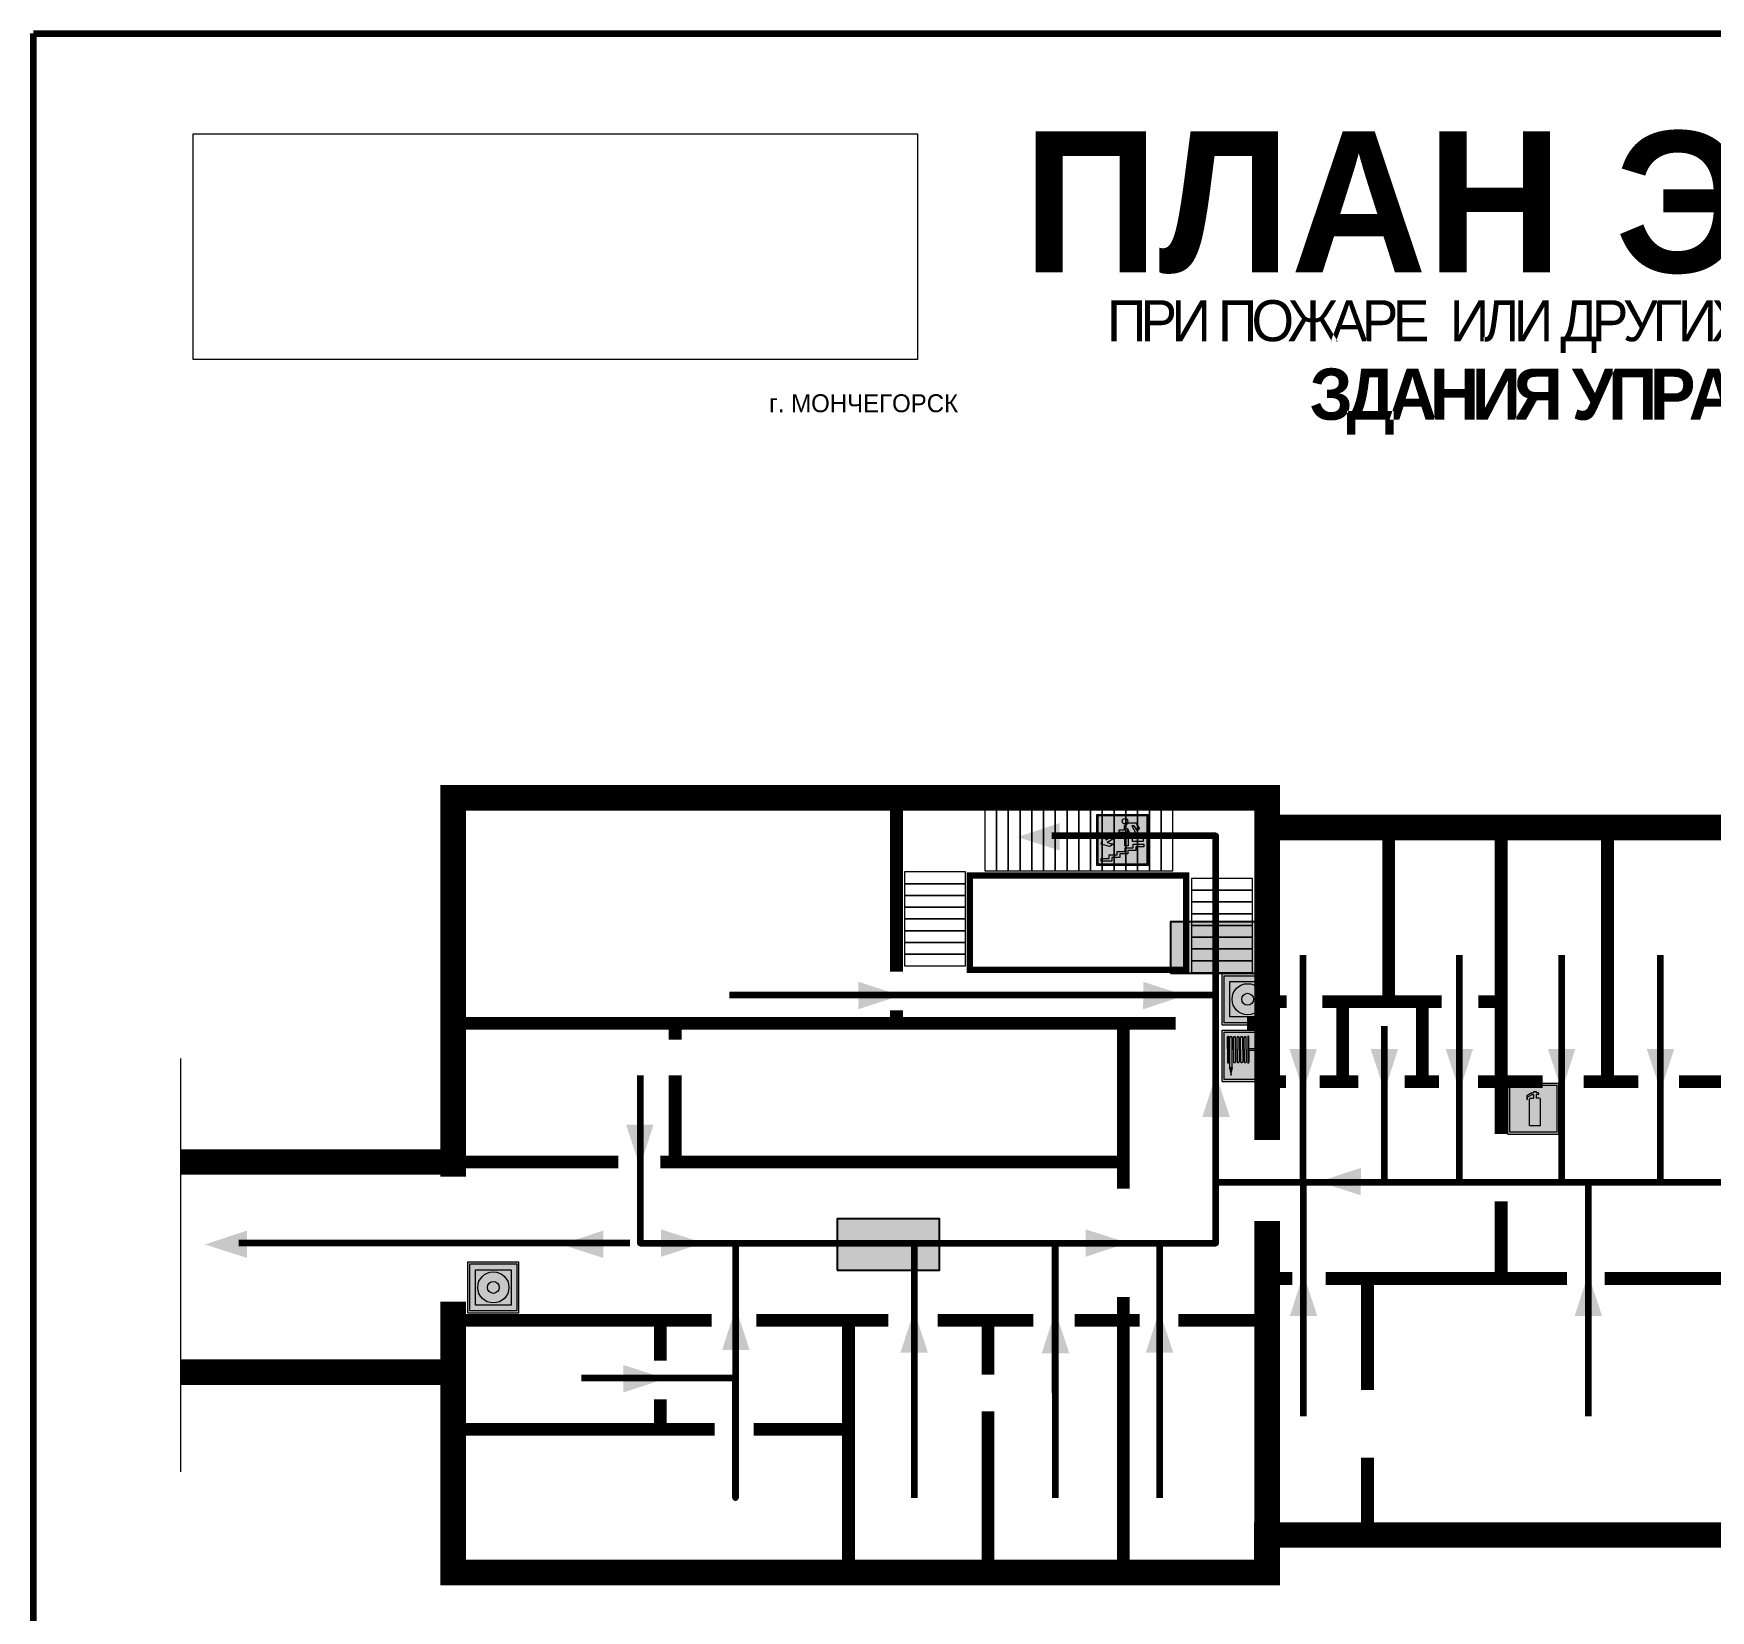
# Model space of a CAD drawing. Header units: millimetres. Extents: x 13810 to 67229, y 12374 to 21950.
# Drawn here: x 17296.7 to 17558.6, y 20422.3 to 20668.6 of the extents above; entities that cross this region are included whole.
import ezdxf

# ---------------------------------------------------------------- set-up
doc = ezdxf.new("R2010")
doc.units = ezdxf.units.MM
doc.layers.add('План_Штампы', color=7, linetype='Continuous')
doc.styles.add('обычный', font='arial.ttf')
picture_1 = doc.add_image_def('image1.jpg', size_in_pixel=(337, 105))

# ---------------------------------------------------------------- blocks, each defined once
blk = doc.blocks.new('A$C7B4425F7')
at = {"true_color": 0xffffff}
blk.add_hatch(color=7, dxfattribs=at).paths.add_polyline_path([(0, 0), (-16, 0), (-16, -8), (0, -8)])
h = blk.add_hatch(color=126)
h.paths.add_polyline_path([(-0.2, -0.2), (-15.8, -0.2), (-15.8, -7.8), (-0.2, -7.8)])
h.paths.add_polyline_path([(-11.76, -2.03), (-11.76, -3.66), (-11.17, -3.66, -0.568275), (-11.17, -6.18), (-12.58, -6.18), (-12.58, -2.03)], flags=16)
h.paths.add_polyline_path([(-13.33, -4.12, -0.495768), (-13.59, -6.18), (-15.03, -6.18), (-15.03, -2.03), (-13.59, -2.03, -0.487973)], flags=16)
h.paths.add_polyline_path([(-10.25, -2.03), (-9.48, -2.03), (-9.48, -6.18), (-10.25, -6.18)], flags=16)
h.paths.add_polyline_path([(-13.84, -3.69), (-14.24, -3.69), (-14.24, -3.03), (-13.9, -3.03, -0.692621)], flags=0)
h.paths.add_polyline_path([(-9.15, -2.03), (-8.4, -2.03), (-8.04, -3.07), (-7.68, -2.03), (-6.93, -2.03), (-7.64, -4.1), (-6.93, -6.18), (-7.68, -6.18), (-8.04, -5.14), (-8.4, -6.18), (-9.15, -6.18), (-8.44, -4.1)], flags=16)
h.paths.add_polyline_path([(-11.76, -4.46), (-11.42, -4.46, -0.692621), (-11.36, -5.12), (-11.76, -5.12)], flags=0)
h.paths.add_polyline_path([(-13.9, -5.2), (-14.24, -5.2), (-14.24, -4.55), (-13.84, -4.55, -0.708038)], flags=0)
edge = h.paths.add_edge_path(flags=16)
edge.add_ellipse((-5.51, -4.08), major_axis=(0, 2.05), ratio=0.586184, start_angle=0, end_angle=360)
edge = h.paths.add_edge_path(flags=0)
edge.add_ellipse((-5.51, -4.08), major_axis=(0, 1.14), ratio=0.454828, start_angle=0, end_angle=360)
h.paths.add_polyline_path([(-4.13, -4.96, 0.377264), (-3.48, -4.52, 0.0555), (-3.16, -2.03), (-1.66, -2.03), (-1.66, -4.96), (-0.96, -4.96), (-0.96, -7.01), (-1.75, -7.01), (-1.75, -6.18), (-3.3, -6.18), (-3.3, -7.02), (-4.13, -7.02)], flags=16)
h.paths.add_polyline_path([(-2.73, -2.91), (-2.28, -2.91), (-2.28, -4.96), (-3.05, -4.96, 0.079136)], flags=0)
at = {"color": 126}
blk.add_lwpolyline([(-16, -8), (0, -8), (0, 0), (-16, 0)], close=True, dxfattribs=at)
blk = doc.blocks.new('A$C54414219')
at = {"true_color": 0xffffff}
h = blk.add_hatch(color=7, dxfattribs=at)
h.paths.add_polyline_path([(2.39, -9.45), (2.39, -18.3), (11.23, -18.3), (11.23, -9.45)], flags=0)
h.paths.add_polyline_path([(10.71, -13.87, -1), (2.92, -13.87, -1)], flags=0)
h.paths.add_polyline_path([(8.3, -13.87, -1), (5.33, -13.87, -1)], flags=0)
h.paths.add_polyline_path([(0.41, -7.47), (0.41, -20.27), (13.21, -20.27), (13.21, -7.47)])
h.paths.add_polyline_path([(0.92, -19.77), (12.71, -19.77), (12.71, -7.98), (0.92, -7.98)], flags=16)
h.paths.add_polyline_path([(11.23, -9.45), (11.23, -18.3), (2.39, -18.3), (2.39, -9.45)], flags=0)
at = {"lineweight": 5}
h = blk.add_hatch(color=242, dxfattribs=at)
h.paths.add_polyline_path([(12.71, -7.98), (0.92, -7.98), (0.92, -19.77), (12.71, -19.77)])
h.paths.add_polyline_path([(11.23, -18.3), (2.39, -18.3), (2.39, -9.45), (11.23, -9.45)], flags=16)
h.paths.add_polyline_path([(10.71, -13.87, -1), (2.92, -13.87, -1)], flags=0)
h.paths.add_polyline_path([(8.3, -13.87, -1), (5.33, -13.87, -1)], flags=0)
at = {"true_color": 0xffffff}
h = blk.add_hatch(color=7, dxfattribs=at)
h.paths.add_polyline_path([(2.39, -9.45), (2.39, -18.3), (11.23, -18.3), (11.23, -9.45)])
h.paths.add_polyline_path([(10.71, -13.87, -1), (2.92, -13.87, -1)], flags=16)
h.paths.add_polyline_path([(8.3, -13.87, -1), (5.33, -13.87, -1)], flags=0)
at = {"lineweight": 5}
h = blk.add_hatch(color=242, dxfattribs=at)
h.paths.add_polyline_path([(2.92, -13.87, 1), (10.71, -13.87, 1)])
h.paths.add_polyline_path([(8.3, -13.87, -1), (5.33, -13.87, -1)], flags=16)
at = {"color": 242, "lineweight": 5}
for p, q in [((0.41, -20.27), (0.41, -7.47)), ((0.41, -7.47), (13.21, -7.47)), ((0.41, -7.47), (13.21, -7.47)), ((13.21, -20.27), (13.21, -7.47)), ((0.41, -20.27), (13.21, -20.27))]:
    blk.add_line(p, q, dxfattribs=at)
for points in [[(0.92, -7.98), (12.71, -7.98), (12.71, -19.77), (0.92, -19.77)], [(2.39, -9.45), (11.23, -9.45), (11.23, -18.3), (2.39, -18.3)]]:
    blk.add_lwpolyline(points, close=True, dxfattribs=at)
for radius in [3.89, 1.49]:
    blk.add_circle((6.81, -13.87), radius, dxfattribs=at)
blk = doc.blocks.new('вниз 3')
at = {"lineweight": 0, "true_color": 0xffffff}
h = blk.add_hatch(color=7, dxfattribs=at)
h.dxf.hatch_style = 1
h.paths.add_polyline_path([(40997.5, -4475.69), (40997.25, -4475.28), (40995.76, -4476.15), (40995.97, -4475.23), (40995.39, -4475.56), (40995.05, -4476.83), (40996.33, -4477.17), (40996.91, -4476.83), (40996, -4476.55)], flags=0)
h.paths.add_polyline_path([(40999.81, -4473.95), (41000.22, -4473.95), (41000.64, -4474.67), (41001.03, -4474.43), (41000.46, -4473.49), (41000.42, -4473.49), (40999.43, -4473.49), (40998.68, -4473.92), (40998.68, -4474.57), (40997.88, -4474.57), (40997.88, -4475), (40999.14, -4475), (40999.14, -4474.43), (40999.14, -4474.38), (40999.59, -4475.15), (40998.72, -4475.67), (40998.72, -4477.06), (40999.24, -4477.06), (40999.24, -4475.96), (40999.95, -4475.56), (40999.95, -4476.43), (41001.61, -4476.43), (41001.61, -4475.88), (41000.47, -4475.88), (41000.47, -4475.12)], flags=0)
h.paths.add_polyline_path([(40999.2, -4473.24, 1), (40998.35, -4473.24, 1)], flags=0)
h.paths.add_polyline_path([(41000.46, -4477.26), (41001.69, -4477.26), (41001.69, -4476.84), (41000.03, -4476.84), (41000.03, -4477.39), (40998.78, -4477.39), (40998.78, -4477.95), (40997.53, -4477.95), (40997.53, -4478.5), (40996.29, -4478.5), (40996.29, -4479.06), (40995.05, -4479.06), (40995.05, -4479.48), (40995.29, -4479.48), (40996.72, -4479.48), (40996.72, -4478.92), (40997.97, -4478.92), (40997.97, -4478.36), (40999.2, -4478.36), (40999.2, -4477.81), (41000.46, -4477.81)], flags=0)
h.paths.add_polyline_path([(41002.37, -4472.17), (40994.37, -4472.17), (40994.37, -4480.17), (41002.37, -4480.17)])
h.paths.add_polyline_path([(41002.16, -4479.96), (40994.57, -4479.96), (40994.57, -4472.37), (41002.16, -4472.37)], flags=16)
h.paths.add_polyline_path([(41001.61, -4475.88), (41001.61, -4476.43), (40999.95, -4476.43), (40999.95, -4475.56), (40999.24, -4475.96), (40999.24, -4477.06), (40998.72, -4477.06), (40998.72, -4475.67), (40999.59, -4475.15), (40999.14, -4474.38), (40999.14, -4474.43), (40999.14, -4475), (40997.88, -4475), (40997.88, -4474.57), (40998.68, -4474.57), (40998.68, -4473.92), (40999.43, -4473.49), (41000.42, -4473.49), (41000.46, -4473.49), (41001.03, -4474.43), (41000.64, -4474.67), (41000.22, -4473.95), (40999.81, -4473.95), (41000.47, -4475.12), (41000.47, -4475.88)], flags=0)
h.paths.add_polyline_path([(41001.69, -4476.84), (41001.69, -4477.26), (41000.46, -4477.26), (41000.46, -4477.81), (40999.2, -4477.81), (40999.2, -4478.36), (40997.97, -4478.36), (40997.97, -4478.92), (40996.72, -4478.92), (40996.72, -4479.48), (40995.05, -4479.48), (40995.05, -4479.06), (40996.29, -4479.06), (40996.29, -4478.5), (40997.53, -4478.5), (40997.53, -4477.95), (40998.78, -4477.95), (40998.78, -4477.39), (41000.03, -4477.39), (41000.03, -4476.84)], flags=0)
h.paths.add_polyline_path([(40998.35, -4473.24, -1), (40999.2, -4473.24, -1)], flags=0)
h.paths.add_polyline_path([(40997.5, -4475.69), (40996, -4476.55), (40996.91, -4476.83), (40996.33, -4477.17), (40995.05, -4476.83), (40995.39, -4475.56), (40995.97, -4475.23), (40995.76, -4476.15), (40997.25, -4475.28)], flags=0)
at = {"lineweight": 0}
h = blk.add_hatch(color=126, dxfattribs=at)
h.dxf.hatch_style = 1
h.paths.add_polyline_path([(41002.16, -4472.37), (40994.57, -4472.37), (40994.57, -4479.96), (41002.16, -4479.96)])
h.paths.add_polyline_path([(40995.97, -4475.23), (40995.76, -4476.15), (40997.25, -4475.28), (40997.5, -4475.69), (40996, -4476.55), (40996.91, -4476.83), (40996.33, -4477.17), (40995.05, -4476.83), (40995.39, -4475.56)], flags=16)
h.paths.add_polyline_path([(40997.88, -4474.57), (40998.68, -4474.57), (40998.68, -4473.92), (40999.43, -4473.49), (41000.42, -4473.49), (41000.46, -4473.49), (41001.03, -4474.43), (41000.64, -4474.67), (41000.22, -4473.95), (40999.81, -4473.95), (41000.47, -4475.12), (41000.47, -4475.88), (41001.61, -4475.88), (41001.61, -4476.43), (40999.95, -4476.43), (40999.95, -4475.56), (40999.24, -4475.96), (40999.24, -4477.06), (40998.72, -4477.06), (40998.72, -4475.67), (40999.59, -4475.15), (40999.14, -4474.38), (40999.14, -4474.43), (40999.14, -4475), (40997.88, -4475)], flags=16)
h.paths.add_polyline_path([(40998.35, -4473.24, -1), (40999.2, -4473.24, -1)], flags=16)
h.paths.add_polyline_path([(40997.53, -4477.95), (40998.78, -4477.95), (40998.78, -4477.39), (41000.03, -4477.39), (41000.03, -4476.84), (41001.69, -4476.84), (41001.69, -4477.26), (41000.46, -4477.26), (41000.46, -4477.81), (40999.2, -4477.81), (40999.2, -4478.36), (40997.97, -4478.36), (40997.97, -4478.92), (40996.72, -4478.92), (40996.72, -4479.48), (40995.05, -4479.48), (40995.05, -4479.06), (40996.29, -4479.06), (40996.29, -4478.5), (40997.53, -4478.5)], flags=16)
at = {"lineweight": 0, "true_color": 0xffffff}
h = blk.add_hatch(color=7, dxfattribs=at)
h.dxf.hatch_style = 1
h.paths.add_polyline_path([(40999.2, -4473.24, 1), (40998.35, -4473.24, 1)])
h.paths.add_polyline_path([(40999.81, -4473.95), (41000.22, -4473.95), (41000.64, -4474.67), (41001.03, -4474.43), (41000.46, -4473.49), (41000.42, -4473.49), (40999.43, -4473.49), (40998.68, -4473.92), (40998.68, -4474.57), (40997.88, -4474.57), (40997.88, -4475), (40999.14, -4475), (40999.14, -4474.43), (40999.14, -4474.38), (40999.59, -4475.15), (40998.72, -4475.67), (40998.72, -4477.06), (40999.24, -4477.06), (40999.24, -4475.96), (40999.95, -4475.56), (40999.95, -4476.43), (41001.61, -4476.43), (41001.61, -4475.88), (41000.47, -4475.88), (41000.47, -4475.12)])
h.paths.add_polyline_path([(40999.2, -4477.81), (41000.46, -4477.81), (41000.46, -4477.26), (41001.69, -4477.26), (41001.69, -4476.84), (41000.03, -4476.84), (41000.03, -4477.39), (40998.78, -4477.39), (40998.78, -4477.95), (40997.53, -4477.95), (40997.53, -4478.5), (40996.29, -4478.5), (40996.29, -4479.06), (40995.05, -4479.06), (40995.05, -4479.48), (40995.29, -4479.48), (40996.72, -4479.48), (40996.72, -4478.92), (40997.97, -4478.92), (40997.97, -4478.36), (40999.2, -4478.36)])
h.paths.add_polyline_path([(40997.5, -4475.69), (40997.25, -4475.28), (40995.76, -4476.15), (40995.97, -4475.23), (40995.39, -4475.56), (40995.05, -4476.83), (40996.33, -4477.17), (40996.91, -4476.83), (40996, -4476.55)])
at = {"color": 126, "lineweight": 0}
for points in [[(40994.37, -4472.17), (41002.37, -4472.17), (41002.37, -4480.17), (40994.37, -4480.17)], [(40994.57, -4472.37), (41002.16, -4472.37), (41002.16, -4479.96), (40994.57, -4479.96)]]:
    blk.add_lwpolyline(points, close=True, dxfattribs=at)
for points in [[(40995.05, -4476.83), (40995.39, -4475.56), (40995.97, -4475.23), (40995.76, -4476.15), (40997.25, -4475.28), (40997.5, -4475.69), (40996, -4476.55), (40996.91, -4476.83), (40996.33, -4477.17), (40995.05, -4476.83)], [(40999.14, -4474.43), (40999.14, -4475), (40997.88, -4475), (40997.88, -4474.57), (40998.68, -4474.57), (40998.68, -4473.92), (40999.43, -4473.49), (41000.42, -4473.49), (41000.46, -4473.49), (41001.03, -4474.43), (41000.64, -4474.67), (41000.22, -4473.95), (40999.81, -4473.95), (41000.47, -4475.12), (41000.47, -4475.88), (41001.61, -4475.88), (41001.61, -4476.43), (40999.95, -4476.43), (40999.95, -4475.56), (40999.24, -4475.96), (40999.24, -4477.06), (40998.72, -4477.06), (40998.72, -4475.67), (40999.59, -4475.15), (40999.14, -4474.38), (40999.14, -4474.43)], [(40995.29, -4479.48), (40995.05, -4479.48), (40995.05, -4479.06), (40996.29, -4479.06), (40996.29, -4478.5), (40997.53, -4478.5), (40997.53, -4477.95), (40998.78, -4477.95), (40998.78, -4477.39), (41000.03, -4477.39), (41000.03, -4476.84), (41001.69, -4476.84), (41001.69, -4477.26), (41000.46, -4477.26), (41000.46, -4477.81), (40999.2, -4477.81), (40999.2, -4478.36), (40997.97, -4478.36), (40997.97, -4478.92), (40996.72, -4478.92), (40996.72, -4479.48), (40995.05, -4479.48)]]:
    blk.add_lwpolyline(points, dxfattribs=at)
blk.add_circle((40998.77, -4473.24), 0.426, dxfattribs=at)
blk = doc.blocks.new('A$C32E8229D')
at = {"true_color": 0xffffff}
blk.add_hatch(color=7, dxfattribs=at).paths.add_polyline_path([(0, 0), (0, -8), (16, -8), (16, 0)])
h = blk.add_hatch(color=126)
h.paths.add_polyline_path([(0.2, -0.2), (15.8, -0.2), (15.8, -7.8), (0.2, -7.8)])
h.paths.add_polyline_path([(13.49, -2.05), (12.08, -2.05), (11.37, -2.63, 0.162397), (11.29, -2.84), (11.29, -3.63), (10.35, -3.63), (10.35, -4.05), (11.68, -4.05), (11.68, -3.48), (12.26, -4.28), (11.29, -5.1), (11.29, -6.78), (11.85, -6.78), (11.85, -5.44), (12.8, -4.64), (12.8, -5.94), (14.46, -5.94), (14.46, -5.39), (13.45, -5.39), (13.45, -3.97), (12.46, -2.59), (13.15, -2.59), (13.69, -3.34), (14.18, -3)], flags=16)
h.paths.add_polyline_path([(10.74, -1.82, 1), (11.8, -1.82, 1)], flags=16)
h.paths.add_polyline_path([(9.39, -3.59), (5.99, -3.59), (6.56, -3.03), (5.91, -3.03), (5.1, -3.83), (5.91, -4.64), (6.56, -4.64), (5.99, -4.09), (9.39, -4.09)], flags=16)
h.paths.add_polyline_path([(4.29, -1.08), (1.72, -1.08), (1.72, -6.6), (4.29, -6.6)], flags=16)
at = {"color": 126}
blk.add_lwpolyline([(16, -8), (0, -8), (0, 0), (16, 0)], close=True, dxfattribs=at)
blk = doc.blocks.new('A$C37112FD5')
at = {"true_color": 0xf5f5ff}
h = blk.add_hatch(color=7, dxfattribs=at)
h.dxf.hatch_style = 1
h.paths.add_polyline_path([(12.8, -7.4), (0, -7.4), (0, -20.2), (12.8, -20.2)])
h.paths.add_polyline_path([(12.29, -7.91), (12.29, -19.69), (0.51, -19.69), (0.51, -7.91)], flags=16)
h.paths.add_polyline_path([(4.98, -9.04, -0.42597), (5.17, -9.22), (5.17, -12.25), (5.17, -15.29, -0.432244), (4.98, -15.47), (4.83, -15.47, -0.42597), (4.64, -15.29), (4.64, -12.25), (4.64, -9.22, -0.432244), (4.83, -9.04)], flags=0)
h.paths.add_polyline_path([(4.28, -9.22), (4.28, -12.25), (4.28, -15.29, -0.432244), (4.09, -15.47), (3.94, -15.47, -0.42597), (3.75, -15.29), (3.75, -12.25), (3.75, -9.22, -0.432244), (3.94, -9.04), (4.09, -9.04, -0.42597)], flags=0)
h.paths.add_polyline_path([(5.72, -9.04), (5.87, -9.04, -0.42597), (6.06, -9.22), (6.06, -12.25), (6.06, -15.29, -0.432244), (5.87, -15.47), (5.72, -15.47, -0.42597), (5.53, -15.29), (5.53, -12.25), (5.53, -9.22, -0.432244)], flags=0)
h.paths.add_polyline_path([(6.42, -8.9), (6.5, -8.9, -0.42597), (6.69, -9.08), (6.69, -12.03), (8.21, -12.03, -15.824349), (8.21, -12.47), (6.69, -12.47), (6.69, -15.42, -0.432244), (6.5, -15.6), (6.42, -15.6)], flags=0)
h.paths.add_polyline_path([(3.39, -9.22), (3.39, -12.25), (3.39, -15.29, -0.432244), (3.2, -15.47), (3.05, -15.47, -0.42597), (2.85, -15.29), (2.85, -12.25), (2.85, -9.22, -0.432244), (3.05, -9.04), (3.2, -9.04, -0.42597)], flags=0)
h.paths.add_polyline_path([(2.5, -9.22), (2.5, -16.71), (1.96, -16.71), (1.96, -9.22, -0.432244), (2.15, -9.04), (2.31, -9.04, -0.42597)], flags=0)
h.paths.add_polyline_path([(1.61, -8.9), (1.61, -15.6), (1.57, -15.6, -0.42597), (1.37, -15.42), (1.37, -12.03), (1.37, -9.09, -0.432244), (1.57, -8.9)], flags=0)
h.paths.add_polyline_path([(9.76, -10.81), (9.76, -12.03), (8.49, -12.03, -0.336371)], flags=0)
h.paths.add_polyline_path([(8.49, -12.47), (9.76, -12.47), (9.76, -13.7, -0.336371)], flags=0)
h.paths.add_polyline_path([(10.11, -10.81, -0.336371), (11.38, -12.03), (10.11, -12.03)], flags=0)
h.paths.add_polyline_path([(10.11, -12.47), (11.38, -12.47, -0.336371), (10.11, -13.7)], flags=0)
h.paths.add_polyline_path([(2.5, -16.84), (2.5, -17.05), (1.97, -17.05), (1.97, -16.84)], flags=0)
h.paths.add_polyline_path([(2.5, -17.24, -0.033778), (2.24, -18.6, -0.033778), (1.97, -17.24)], flags=0)
h = blk.add_hatch(color=242)
h.dxf.hatch_style = 1
h.paths.add_polyline_path([(12.29, -7.91), (0.51, -7.91), (0.51, -19.69), (12.29, -19.69)])
h.paths.add_polyline_path([(6.42, -15.6), (6.42, -8.9), (6.5, -8.9, -0.42597), (6.69, -9.08), (6.69, -12.03), (8.21, -12.03, -15.824349), (8.21, -12.47), (6.69, -12.47), (6.69, -15.42, -0.432244), (6.5, -15.6)], flags=16)
h.paths.add_polyline_path([(5.87, -15.47), (5.72, -15.47, -0.42597), (5.53, -15.29), (5.53, -12.25), (5.53, -9.22, -0.432244), (5.72, -9.04), (5.87, -9.04, -0.42597), (6.06, -9.22), (6.06, -12.25), (6.06, -15.29, -0.432244)], flags=16)
h.paths.add_polyline_path([(4.98, -15.47), (4.83, -15.47, -0.42597), (4.64, -15.29), (4.64, -12.25), (4.64, -9.22, -0.432244), (4.83, -9.04), (4.98, -9.04, -0.42597), (5.17, -9.22), (5.17, -12.25), (5.17, -15.29, -0.432244)], flags=16)
h.paths.add_polyline_path([(4.09, -15.47), (3.94, -15.47, -0.42597), (3.75, -15.29), (3.75, -12.25), (3.75, -9.22, -0.432244), (3.94, -9.04), (4.09, -9.04, -0.42597), (4.28, -9.22), (4.28, -12.25), (4.28, -15.29, -0.432244)], flags=16)
h.paths.add_polyline_path([(3.2, -15.47), (3.05, -15.47, -0.42597), (2.85, -15.29), (2.85, -12.25), (2.85, -9.22, -0.432244), (3.05, -9.04), (3.2, -9.04, -0.42597), (3.39, -9.22), (3.39, -12.25), (3.39, -15.29, -0.432244)], flags=16)
h.paths.add_polyline_path([(2.5, -17.05), (1.97, -17.05), (1.97, -16.84), (2.5, -16.84)], flags=16)
h.paths.add_polyline_path([(2.5, -17.24, -0.033778), (2.24, -18.6, -0.033778), (1.97, -17.24)], flags=16)
h.paths.add_polyline_path([(2.5, -16.71), (1.96, -16.71), (1.96, -9.22, -0.432244), (2.15, -9.04), (2.31, -9.04, -0.42597), (2.5, -9.22)], flags=16)
h.paths.add_polyline_path([(1.61, -15.6), (1.57, -15.6, -0.42597), (1.37, -15.42), (1.37, -12.03), (1.37, -9.09, -0.432244), (1.57, -8.9), (1.61, -8.9)], flags=16)
h.paths.add_polyline_path([(8.49, -12.47), (9.76, -12.47), (9.76, -13.7, -0.336371)], flags=0)
h.paths.add_polyline_path([(10.11, -13.7), (10.11, -12.47), (11.38, -12.47, -0.336371)], flags=0)
h.paths.add_polyline_path([(8.49, -12.03, -0.336371), (9.76, -10.81), (9.76, -12.03)], flags=0)
h.paths.add_polyline_path([(10.11, -12.03), (10.11, -10.81, -0.336371), (11.38, -12.03)], flags=0)
h = blk.add_hatch(color=7, dxfattribs=at)
h.dxf.hatch_style = 1
h.paths.add_polyline_path([(1.61, -8.9), (1.57, -8.9, 0.432244), (1.37, -9.09), (1.37, -12.03), (1.37, -15.42, 0.42597), (1.57, -15.6), (1.61, -15.6)])
h.paths.add_polyline_path([(2.5, -9.22, 0.42597), (2.31, -9.04), (2.15, -9.04, 0.432244), (1.96, -9.22), (1.96, -16.71), (2.5, -16.71)])
h.paths.add_polyline_path([(2.5, -16.84), (1.97, -16.84), (1.97, -17.05), (2.5, -17.05)])
h.paths.add_polyline_path([(2.5, -17.24), (1.97, -17.24, 0.033778), (2.24, -18.6, 0.033778)])
h.paths.add_polyline_path([(3.39, -12.25), (3.39, -9.22, 0.42597), (3.2, -9.04), (3.05, -9.04, 0.432244), (2.85, -9.22), (2.85, -12.25), (2.85, -15.29, 0.42597), (3.05, -15.47), (3.2, -15.47, 0.432244), (3.39, -15.29)])
h.paths.add_polyline_path([(4.28, -12.25), (4.28, -9.22, 0.42597), (4.09, -9.04), (3.94, -9.04, 0.432244), (3.75, -9.22), (3.75, -12.25), (3.75, -15.29, 0.42597), (3.94, -15.47), (4.09, -15.47, 0.432244), (4.28, -15.29)])
h.paths.add_polyline_path([(5.17, -12.25), (5.17, -9.22, 0.42597), (4.98, -9.04), (4.83, -9.04, 0.432244), (4.64, -9.22), (4.64, -12.25), (4.64, -15.29, 0.42597), (4.83, -15.47), (4.98, -15.47, 0.432244), (5.17, -15.29)])
h.paths.add_polyline_path([(6.06, -12.25), (6.06, -9.22, 0.42597), (5.87, -9.04), (5.72, -9.04, 0.432244), (5.53, -9.22), (5.53, -12.25), (5.53, -15.29, 0.42597), (5.72, -15.47), (5.87, -15.47, 0.432244), (6.06, -15.29)])
h.paths.add_polyline_path([(6.69, -12.47), (8.21, -12.47, 15.824349), (8.21, -12.03), (6.69, -12.03), (6.69, -9.08, 0.42597), (6.5, -8.9), (6.42, -8.9), (6.42, -15.6), (6.5, -15.6, 0.432244), (6.69, -15.42)])
h.paths.add_polyline_path([(8.49, -12.47), (9.76, -12.47), (9.76, -13.7, -0.336371)], flags=16)
h.paths.add_polyline_path([(8.49, -12.03, -0.336371), (9.76, -10.81), (9.76, -12.03)], flags=16)
h.paths.add_polyline_path([(10.11, -12.47), (11.38, -12.47, -0.336371), (10.11, -13.7)], flags=16)
h.paths.add_polyline_path([(10.11, -12.03), (10.11, -10.81, -0.336371), (11.38, -12.03)], flags=16)
h = blk.add_hatch(color=242)
h.dxf.hatch_style = 1
h.paths.add_polyline_path([(9.76, -10.81, 0.336371), (8.49, -12.03), (9.76, -12.03)])
h.paths.add_polyline_path([(10.11, -10.81), (10.11, -12.03), (11.38, -12.03, 0.336371)])
h.paths.add_polyline_path([(11.38, -12.47), (10.11, -12.47), (10.11, -13.7, 0.336371)])
h.paths.add_polyline_path([(9.76, -12.47), (8.49, -12.47, 0.336371), (9.76, -13.7)])
at = {"color": 242, "lineweight": 5}
for p, q in [((0, -20.2), (0, -7.4)), ((0, -7.4), (12.8, -7.4)), ((12.8, -20.2), (12.8, -7.4)), ((1.37, -12.03), (1.37, -9.08)), ((1.37, -12.03), (1.37, -15.42)), ((1.57, -8.9), (1.61, -8.9)), ((1.61, -8.9), (1.61, -15.6)), ((1.96, -16.71), (1.96, -9.22)), ((2.15, -9.04), (2.31, -9.04)), ((2.5, -16.71), (2.5, -9.22)), ((2.85, -12.25), (2.85, -9.22)), ((2.85, -12.25), (2.85, -15.29)), ((3.05, -9.04), (3.2, -9.04)), ((3.39, -12.25), (3.39, -9.22)), ((3.39, -12.25), (3.39, -15.29)), ((3.75, -12.25), (3.75, -9.22)), ((3.75, -12.25), (3.75, -15.29)), ((3.94, -9.04), (4.09, -9.04)), ((4.28, -12.25), (4.28, -9.22)), ((4.28, -12.25), (4.28, -15.29)), ((4.64, -12.25), (4.64, -9.22)), ((4.64, -12.25), (4.64, -15.29)), ((4.83, -9.04), (4.98, -9.04)), ((5.17, -12.25), (5.17, -9.22)), ((5.17, -12.25), (5.17, -15.29)), ((5.53, -12.25), (5.53, -9.22)), ((5.53, -12.25), (5.53, -15.29)), ((5.72, -9.04), (5.87, -9.04)), ((6.06, -12.25), (6.06, -9.22)), ((6.06, -12.25), (6.06, -15.29)), ((6.42, -8.9), (6.42, -15.6)), ((6.5, -8.9), (6.42, -8.9)), ((6.69, -12.03), (6.69, -9.08)), ((8.21, -12.03), (6.69, -12.03)), ((8.21, -12.47), (6.69, -12.47)), ((6.69, -12.47), (6.69, -15.42)), ((9.76, -12.03), (8.49, -12.03)), ((9.76, -12.47), (8.49, -12.47)), ((9.76, -10.81), (9.76, -12.03)), ((9.76, -12.47), (9.76, -13.7)), ((10.11, -10.81), (10.11, -12.03)), ((11.38, -12.03), (10.11, -12.03)), ((11.38, -12.47), (10.11, -12.47)), ((10.11, -12.47), (10.11, -13.7)), ((1.57, -15.6), (1.61, -15.6)), ((1.96, -16.71), (2.5, -16.71)), ((3.05, -15.47), (3.2, -15.47)), ((3.94, -15.47), (4.09, -15.47)), ((4.83, -15.47), (4.98, -15.47)), ((5.72, -15.47), (5.87, -15.47)), ((6.42, -15.6), (6.5, -15.6)), ((0, -20.2), (12.8, -20.2)), ((1.97, -16.84), (2.5, -16.84)), ((1.97, -17.05), (1.97, -16.84)), ((2.5, -17.05), (1.97, -17.05)), ((1.97, -17.24), (2.5, -17.24)), ((2.5, -16.84), (2.5, -17.05))]:
    blk.add_line(p, q, dxfattribs=at)
blk.add_lwpolyline([(0.51, -7.91), (12.29, -7.91), (12.29, -19.69), (0.51, -19.69)], close=True, dxfattribs=at)
for centre, radius, start, end in [((1.56, -9.09), 0.182, 87.1027, 180.6071), ((2.15, -9.22), 0.182, 87.1027, 180.6071), ((2.32, -9.22), 0.182, 359.3929, 92.8973), ((3.04, -9.22), 0.182, 87.1027, 180.6071), ((3.21, -9.22), 0.182, 359.3929, 92.8973), ((3.93, -9.22), 0.182, 87.1027, 180.6071), ((4.1, -9.22), 0.182, 359.3929, 92.8973), ((4.82, -9.22), 0.182, 87.1027, 180.6071), ((4.99, -9.22), 0.182, 359.3929, 92.8973), ((5.71, -9.22), 0.182, 87.1027, 180.6071), ((5.88, -9.22), 0.182, 359.3929, 92.8973), ((6.51, -9.09), 0.182, 359.3929, 92.8973), ((9.93, -12.25), 1.74, 187.2319, 172.7681), ((9.93, -12.25), 1.46, 96.9927, 171.3585), ((9.93, -12.25), 1.46, 188.6415, 263.0073), ((9.93, -12.25), 1.46, 8.6415, 83.0073), ((9.93, -12.25), 1.46, 276.9927, 351.3585), ((1.56, -15.42), 0.182, 179.3929, 272.8973), ((3.04, -15.29), 0.182, 179.3929, 272.8973), ((3.21, -15.29), 0.182, 267.1027, 0.6071), ((3.93, -15.29), 0.182, 179.3929, 272.8973), ((4.1, -15.29), 0.182, 267.1027, 0.6071), ((4.82, -15.29), 0.182, 179.3929, 272.8973), ((4.99, -15.29), 0.182, 267.1027, 0.6071), ((5.71, -15.29), 0.182, 179.3929, 272.8973), ((5.88, -15.29), 0.182, 267.1027, 0.6071), ((6.51, -15.42), 0.182, 267.1027, 0.6071), ((12.17, -15.98), 10.27, 187.041, 194.7793), ((-7.7, -15.98), 10.27, 345.2207, 352.959)]:
    blk.add_arc(centre, radius, start, end, dxfattribs=at)
blk = doc.blocks.new('A$C3AD82952')
at = {"true_color": 0xf5f5ff}
h = blk.add_hatch(color=7, dxfattribs=at)
h.dxf.hatch_style = 1
h.paths.add_polyline_path([(8.21, 8.73, 0.414214), (7.89, 9.05), (7.22, 9.05), (7.22, 9.92), (7.59, 9.92, 1), (7.57, 10.36), (7.22, 10.36), (7.22, 10.6), (6.43, 10.6), (6.43, 10.36), (6.01, 10.36), (4.74, 9.59), (4.74, 8.69), (4.98, 8.73), (4.98, 9.26), (6.12, 9.91), (6.43, 9.91), (6.43, 9.05), (5.76, 9.05, 0.414214), (5.44, 8.73), (5.44, 2.2), (8.21, 2.2)], flags=0)
h.paths.add_polyline_path([(12.8, 12.8), (0, 12.8), (0, 0), (12.8, 0)])
h.paths.add_polyline_path([(0.51, 12.29), (12.29, 12.29), (12.29, 0.51), (0.51, 0.51)], flags=16)
h.paths.add_polyline_path([(4.74, 9.59), (6.01, 10.36), (6.43, 10.36), (6.43, 10.6), (7.22, 10.6), (7.22, 10.36), (7.59, 10.36, -0.94586), (7.59, 9.92), (7.22, 9.92), (7.22, 9.05), (7.89, 9.05, -0.414214), (8.21, 8.73), (8.21, 2.2), (5.44, 2.2), (5.44, 8.73, -0.414214), (5.76, 9.05), (6.43, 9.05), (6.43, 9.91), (6.12, 9.91), (4.98, 9.26), (4.98, 8.73), (4.74, 8.69)], flags=0)
h = blk.add_hatch(color=242)
h.dxf.hatch_style = 1
h.paths.add_polyline_path([(12.29, 12.29), (0.51, 12.29), (0.51, 0.51), (12.29, 0.51)])
h.paths.add_polyline_path([(4.74, 8.69), (4.74, 9.59), (6.01, 10.36), (6.43, 10.36), (6.43, 10.6), (7.22, 10.6), (7.22, 10.36), (7.59, 10.36, -0.94586), (7.59, 9.92), (7.22, 9.92), (7.22, 9.05), (7.89, 9.05, -0.414214), (8.21, 8.73), (8.21, 2.2), (5.44, 2.2), (5.44, 8.73, -0.414214), (5.76, 9.05), (6.43, 9.05), (6.43, 9.91), (6.12, 9.91), (4.98, 9.26), (4.98, 8.73)], flags=16)
h = blk.add_hatch(color=7, dxfattribs=at)
h.dxf.hatch_style = 1
h.paths.add_polyline_path([(8.21, 8.73, 0.414214), (7.89, 9.05), (7.22, 9.05), (7.22, 9.92), (7.59, 9.92, 1), (7.57, 10.36), (7.22, 10.36), (7.22, 10.6), (6.43, 10.6), (6.43, 10.36), (6.01, 10.36), (4.74, 9.59), (4.74, 8.69), (4.98, 8.73), (4.98, 9.26), (6.12, 9.91), (6.43, 9.91), (6.43, 9.05), (5.76, 9.05, 0.414214), (5.44, 8.73), (5.44, 2.2), (8.21, 2.2)])
at = {"color": 242, "lineweight": 5}
for p, q in [((0, 0), (0, 12.8)), ((0, 12.8), (12.8, 12.8)), ((12.8, 0), (12.8, 12.8)), ((6.01, 10.36), (4.74, 9.59)), ((4.74, 9.59), (4.74, 8.69)), ((4.74, 8.69), (4.98, 8.73)), ((4.98, 9.26), (6.12, 9.91)), ((4.98, 8.73), (4.98, 9.26)), ((5.44, 2.2), (5.44, 8.73)), ((5.76, 9.05), (6.43, 9.05)), ((6.01, 10.36), (6.43, 10.36)), ((6.12, 9.91), (6.43, 9.91)), ((7.22, 10.6), (6.43, 10.6)), ((6.43, 10.6), (6.43, 10.36)), ((6.43, 9.91), (6.43, 9.05)), ((7.22, 10.36), (7.22, 10.6)), ((7.59, 10.36), (7.22, 10.36)), ((7.22, 9.05), (7.22, 9.92)), ((7.59, 9.92), (7.22, 9.92)), ((7.89, 9.05), (7.22, 9.05)), ((8.21, 2.2), (8.21, 8.73)), ((0, 0), (12.8, 0)), ((5.44, 2.2), (8.21, 2.2))]:
    blk.add_line(p, q, dxfattribs=at)
blk.add_lwpolyline([(0.51, 12.29), (12.29, 12.29), (12.29, 0.51), (0.51, 0.51)], close=True, dxfattribs=at)
for centre, radius, start, end in [((5.76, 8.73), 0.32, 90, 180), ((7.58, 10.14), 0.223, 273.1875, 86.8125), ((7.89, 8.73), 0.32, 0, 90)]:
    blk.add_arc(centre, radius, start, end, dxfattribs=at)

msp = doc.modelspace()

# ---------------------------------------------------------------- linework, layer by layer
at = {"color": 2, "lineweight": 100}
msp.add_lwpolyline([(17296.73, 20668.6), (17896.73, 20668.6), (17896.73, 20273.6), (17296.73, 20273.6)], close=True, dxfattribs=at)
at = {"lineweight": 100}
for points, const_width in [([(17319.71, 20492.33), (17362.28, 20492.33), (17362.28, 20490.04), (17362.28, 20549.21), (17489.39, 20549.21), (17489.39, 20544.59), (17755.32, 20544.59), (17755.32, 20549.36), (17762.95, 20549.36)], 4), ([(17769.2, 20549.36), (17875.46, 20549.36), (17875.46, 20428.53), (17755.51, 20428.53), (17755.51, 20434.06), (17489.32, 20434.06), (17489.32, 20428.22), (17362.28, 20428.22), (17362.28, 20470.52)], 4), ([(17431.49, 20522.07), (17431.49, 20548.85)], 2), ([(17489.39, 20544.59), (17489.39, 20495.74)], 4), ([(17508.34, 20543.55), (17508.34, 20517.36)], 2), ([(17522.37, 20517.36), (17525.91, 20517.36), (17525.91, 20544.82), (17525.91, 20496.68)], 2), ([(17542.52, 20543.59), (17542.52, 20504.88)], 2), ([(17490.41, 20517.36), (17492.41, 20517.36)], 2), ([(17497.98, 20517.36), (17516.63, 20517.36)], 2), ([(17501.16, 20517.36), (17501.16, 20504.88)], 2), ([(17513.61, 20517.36), (17513.61, 20504.88)], 2), ([(17362.31, 20514), (17475.09, 20514)], 2), ([(17396.92, 20514), (17396.92, 20511.45)], 2), ([(17431.49, 20514.05), (17431.49, 20516)], 2), ([(17466.92, 20492.33), (17466.92, 20514)], 2), ([(17486.22, 20514), (17489.04, 20514)], 2), ([(17396.92, 20492.33), (17396.92, 20505.86)], 2), ([(17490.41, 20504.88), (17492.34, 20504.88)], 2), ([(17497.6, 20504.88), (17503.63, 20504.88)], 2), ([(17510.83, 20504.88), (17516.23, 20504.88)], 2), ([(17522.3, 20504.88), (17532.39, 20504.88)], 2), ([(17538.79, 20504.88), (17547.36, 20504.88)], 2), ([(17553.69, 20504.88), (17605.22, 20504.88)], 2), ([(17362.28, 20492.33), (17388.03, 20492.33)], 2), ([(17394.63, 20492.33), (17466.92, 20492.33), (17466.92, 20488.16)], 2), ([(17525.91, 20474.12), (17525.91, 20486.16)], 2), ([(17489.39, 20483.12), (17489.39, 20428.22), (17487.98, 20428.22)], 4), ([(17489.71, 20474.12), (17493.29, 20474.12)], 2), ([(17498.5, 20474.12), (17536.2, 20474.12)], 2), ([(17505.05, 20474.12), (17505.05, 20456.72)], 2), ([(17542.08, 20474.12), (17576.18, 20474.12)], 2), ([(17466.92, 20471.22), (17466.92, 20467.6), (17469.44, 20467.6), (17459.31, 20467.6)], 2), ([(17402.64, 20467.6), (17363.34, 20467.6)], 2), ([(17394.61, 20461.3), (17394.61, 20467.25)], 2), ([(17409.21, 20450.57), (17423.99, 20450.57), (17423.99, 20467.6), (17423.99, 20427.4)], 2), ([(17430.24, 20467.6), (17409.59, 20467.6)], 2), ([(17452.87, 20467.6), (17437.91, 20467.6)], 2), ([(17445.77, 20467.6), (17445.77, 20459.1)], 2), ([(17466.92, 20467.6), (17466.92, 20428.16)], 2), ([(17475.51, 20467.6), (17490.73, 20467.6)], 2), ([(17362.28, 20459.49), (17319.71, 20459.49)], 4), ([(17394.61, 20450.95), (17394.61, 20455.25)], 2), ([(17445.77, 20427.4), (17445.77, 20453.37)], 2), ([(17363.22, 20450.57), (17403.1, 20450.57)], 2), ([(17505.05, 20446.14), (17505.05, 20433.63)], 2)]:
    msp.add_lwpolyline(points, dxfattribs=dict(at, const_width=const_width))
at = {"lineweight": 0}
for points in [[(17447.11, 20537.79), (17447.11, 20547.31), (17445.27, 20547.31), (17445.27, 20537.79)], [(17448.94, 20537.79), (17448.94, 20547.31), (17447.11, 20547.31), (17447.11, 20537.79)], [(17450.78, 20537.79), (17450.78, 20547.31), (17448.94, 20547.31), (17448.94, 20537.79)], [(17452.61, 20537.79), (17452.61, 20547.31), (17450.78, 20547.31), (17450.78, 20537.79)], [(17454.45, 20537.79), (17454.45, 20547.31), (17452.61, 20547.31), (17452.61, 20537.79)], [(17456.29, 20537.79), (17456.29, 20547.31), (17454.45, 20547.31), (17454.45, 20537.79)], [(17458.12, 20537.79), (17458.12, 20547.31), (17456.29, 20547.31), (17456.29, 20537.79)], [(17459.96, 20537.79), (17459.96, 20547.31), (17458.12, 20547.31), (17458.12, 20537.79)], [(17461.8, 20537.79), (17461.8, 20547.31), (17459.96, 20547.31), (17459.96, 20537.79)], [(17463.63, 20537.79), (17463.63, 20547.31), (17461.8, 20547.31), (17461.8, 20537.79)], [(17465.47, 20537.79), (17465.47, 20547.31), (17463.63, 20547.31), (17463.63, 20537.79)], [(17467.31, 20537.79), (17467.31, 20547.31), (17465.47, 20547.31), (17465.47, 20537.79)], [(17469.14, 20537.79), (17469.14, 20547.31), (17467.31, 20547.31), (17467.31, 20537.79)], [(17470.98, 20537.79), (17470.98, 20547.31), (17469.14, 20547.31), (17469.14, 20537.79)], [(17472.82, 20537.79), (17472.82, 20547.31), (17470.98, 20547.31), (17470.98, 20537.79)], [(17474.65, 20537.79), (17474.65, 20547.31), (17472.82, 20547.31), (17472.82, 20537.79)], [(17432.73, 20535.8), (17442.26, 20535.8), (17442.26, 20537.64), (17432.73, 20537.64)], [(17432.73, 20533.97), (17442.26, 20533.97), (17442.26, 20535.8), (17432.73, 20535.8)], [(17477.55, 20534.78), (17487.08, 20534.78), (17487.08, 20536.62), (17477.55, 20536.62)], [(17432.73, 20532.13), (17442.26, 20532.13), (17442.26, 20533.97), (17432.73, 20533.97)], [(17477.55, 20532.95), (17487.08, 20532.95), (17487.08, 20534.78), (17477.55, 20534.78)], [(17432.73, 20530.29), (17442.26, 20530.29), (17442.26, 20532.13), (17432.73, 20532.13)], [(17477.55, 20531.11), (17487.08, 20531.11), (17487.08, 20532.95), (17477.55, 20532.95)], [(17477.55, 20529.27), (17487.08, 20529.27), (17487.08, 20531.11), (17477.55, 20531.11)], [(17432.73, 20528.46), (17442.26, 20528.46), (17442.26, 20530.29), (17432.73, 20530.29)], [(17432.73, 20526.62), (17442.26, 20526.62), (17442.26, 20528.46), (17432.73, 20528.46)], [(17477.55, 20527.44), (17487.08, 20527.44), (17487.08, 20529.27), (17477.55, 20529.27)], [(17432.73, 20524.78), (17442.26, 20524.78), (17442.26, 20526.62), (17432.73, 20526.62)], [(17477.55, 20525.6), (17487.08, 20525.6), (17487.08, 20527.44), (17477.55, 20527.44)], [(17477.55, 20523.76), (17487.08, 20523.76), (17487.08, 20525.6), (17477.55, 20525.6)], [(17432.73, 20522.95), (17442.26, 20522.95), (17442.26, 20524.78), (17432.73, 20524.78)], [(17477.55, 20521.93), (17487.08, 20521.93), (17487.08, 20523.76), (17477.55, 20523.76)]]:
    msp.add_lwpolyline(points, close=True, dxfattribs=at)
at = {"color": 126, "lineweight": 100, "true_color": 0x008754}
for points in [[(17391.44, 20505.86), (17391.44, 20479.67), (17481.37, 20479.67), (17481.37, 20543.3), (17455.75, 20543.3)], [(17495.02, 20489.2), (17495.02, 20524.61)], [(17519.41, 20489.2), (17519.41, 20524.61)], [(17535.38, 20489.2), (17535.38, 20524.61)], [(17550.82, 20489.2), (17550.82, 20524.61)], [(17405.42, 20518.42), (17481.37, 20518.42)], [(17481.37, 20489.2), (17766.82, 20489.2), (17766.82, 20517.61)], [(17507.7, 20489.2), (17507.7, 20513.53)], [(17495.02, 20489.2), (17495.02, 20452.6)], [(17539.49, 20489.2), (17539.49, 20452.6)], [(17389.86, 20479.67), (17328.8, 20479.67)], [(17406.37, 20479.67), (17406.37, 20439.86), (17406.37, 20458.54), (17382.28, 20458.54)], [(17434.3, 20439.86), (17434.3, 20479.67)], [(17456.29, 20456.2), (17456.29, 20456.2), (17456.29, 20479.67), (17456.29, 20439.86)], [(17472.61, 20439.86), (17472.61, 20479.67)]]:
    msp.add_lwpolyline(points, dxfattribs=at)
at = {"lineweight": 100, "const_width": 1}
msp.add_lwpolyline([(17442.94, 20537.08), (17476.71, 20537.08), (17476.71, 20522.35), (17442.94, 20522.35)], close=True, dxfattribs=at)
at = {"lineweight": 0}
msp.add_lwpolyline([(17319.71, 20443.95), (17319.71, 20508.5)], dxfattribs=at)
at = {"layer": 'План_Штампы', "color": 126, "true_color": 0x008754}
for points in [[(17456.99, 20545.27), (17456.98, 20540.97), (17450.39, 20543.09)], [(17425.52, 20516.18), (17425.53, 20520.48), (17432.12, 20518.36)], [(17470.01, 20516.18), (17470.02, 20520.48), (17476.61, 20518.36)], [(17492.85, 20510), (17497.14, 20509.99), (17495.02, 20503.41)], [(17505.53, 20510), (17509.82, 20509.99), (17507.7, 20503.41)], [(17517.24, 20510), (17521.53, 20509.99), (17519.41, 20503.41)], [(17533.21, 20510), (17537.5, 20509.99), (17535.38, 20503.41)], [(17548.65, 20510), (17552.94, 20509.99), (17550.82, 20503.41)], [(17483.55, 20499.37), (17479.26, 20499.38), (17481.38, 20505.97)], [(17389.26, 20498.17), (17393.55, 20498.16), (17391.43, 20491.57)], [(17504.01, 20491.41), (17504, 20487.12), (17497.42, 20489.24)], [(17330.09, 20481.62), (17330.08, 20477.33), (17323.5, 20479.45)], [(17385.71, 20481.62), (17385.71, 20477.33), (17379.12, 20479.45)], [(17394.72, 20477.51), (17394.73, 20481.8), (17401.32, 20479.68)], [(17461.03, 20477.52), (17461.04, 20481.81), (17467.62, 20479.69)], [(17497.21, 20468.26), (17492.92, 20468.26), (17495.04, 20474.85)], [(17541.68, 20468.26), (17537.39, 20468.26), (17539.51, 20474.85)], [(17408.56, 20462.96), (17404.27, 20462.97), (17406.39, 20469.56)], [(17436.41, 20462.54), (17432.12, 20462.54), (17434.24, 20469.13)], [(17458.47, 20462.45), (17454.18, 20462.46), (17456.3, 20469.05)], [(17474.72, 20462.54), (17470.43, 20462.54), (17472.55, 20469.13)], [(17388.85, 20456.33), (17388.86, 20460.62), (17395.45, 20458.5)]]:
    msp.add_solid(points, dxfattribs=at)

# ---------------------------------------------------------------- block references
at = {"color": 126, "true_color": 0x008754}
msp.add_blockref('вниз 3', (-23531.59, 25018.8), dxfattribs=at)
for name, p, xscale, yscale, zscale in [('A$C54414219', (17482.07, 20526.42), 0.625, 0.625, 0.625), ('A$C37112FD5', (17482.33, 20517.54), 0.6249984004534781, 0.6249984004534781, 0.6249984004534781), ('A$C3AD82952', (17526.94, 20496.66), 0.625, 0.625, 0.625), ('A$C54414219', (17364.28, 20481.41), 0.625, 0.625, 0.625)]:
    msp.add_blockref(name, p, dxfattribs=dict(xscale=xscale, yscale=yscale, zscale=zscale))
at = {"layer": 'План_Штампы'}
msp.add_blockref('A$C7B4425F7', (17490.28, 20529.85), dxfattribs=at)
at = {"layer": 'План_Штампы', "color": 126, "true_color": 0x008754, "xscale": -1}
msp.add_blockref('A$C32E8229D', (17438.23, 20483.43), dxfattribs=at)

# ---------------------------------------------------------------- texts
at = {"lineweight": 0, "style": 'обычный'}
for s, insert, char_height, width, attachment_point in [('{\\fProxima Nova Rg|b1|i0|c204|p2;ПЛАН ЭВАКУАЦИИ}', (17451.27, 20653.3), 22, 493.8901, 1), ('\\pi-8.4,l8.4,t8.4;{\\fProxima Nova Rg|b0|i0|c204|p2;г. МОНЧЕГОРСК\\H1.1997x; }', (17426.35, 20610.83), 2.8, 126.6484, 5)]:
    msp.add_mtext(s, dxfattribs=dict(at, insert=insert, char_height=char_height, width=width, attachment_point=attachment_point))
at = {"color": 0, "lineweight": 0, "insert": (17601.84, 20627.12), "char_height": 8, "width": 449.2158, "attachment_point": 5, "style": 'обычный'}
msp.add_mtext('{\\fArial Black|b1|i0|c204|p34;\\H2x;\\T0.85;  \\fArial Narrow|b0|i0|c204|p34;\\H0.8x;\\W0.9;\\P\\fProxima Nova Rg|b0|i0|c204|p2;\\H0.5x;\\W1;\\C256;ПРИ ПОЖАРЕ  ИЛИ ДРУГИХ ЧРЕЗВЫЧАЙНЫХ СИТУАЦИЯХ  ИЗ ПОМЕЩЕНИЙ \\fProxima Nova Rg|b1|i0|c204|p2;\\H1.25x;\\PЗДАНИЯ УПРАВЛЕНИЯ   КОРПУС №2    ЭТАЖ 2}', dxfattribs=at)

# ---------------------------------------------------------------- pictures from other files: only their frames are drawn
at = {"color": 7, "lineweight": 0, "true_color": 0xf5f5ff}
image = msp.add_image(picture_1, insert=(17321.67, 20617.68), size_in_units=(113.11, 35.24), dxfattribs=at)
image.dxf.flags = 7

doc.saveas('drawing.dxf')
